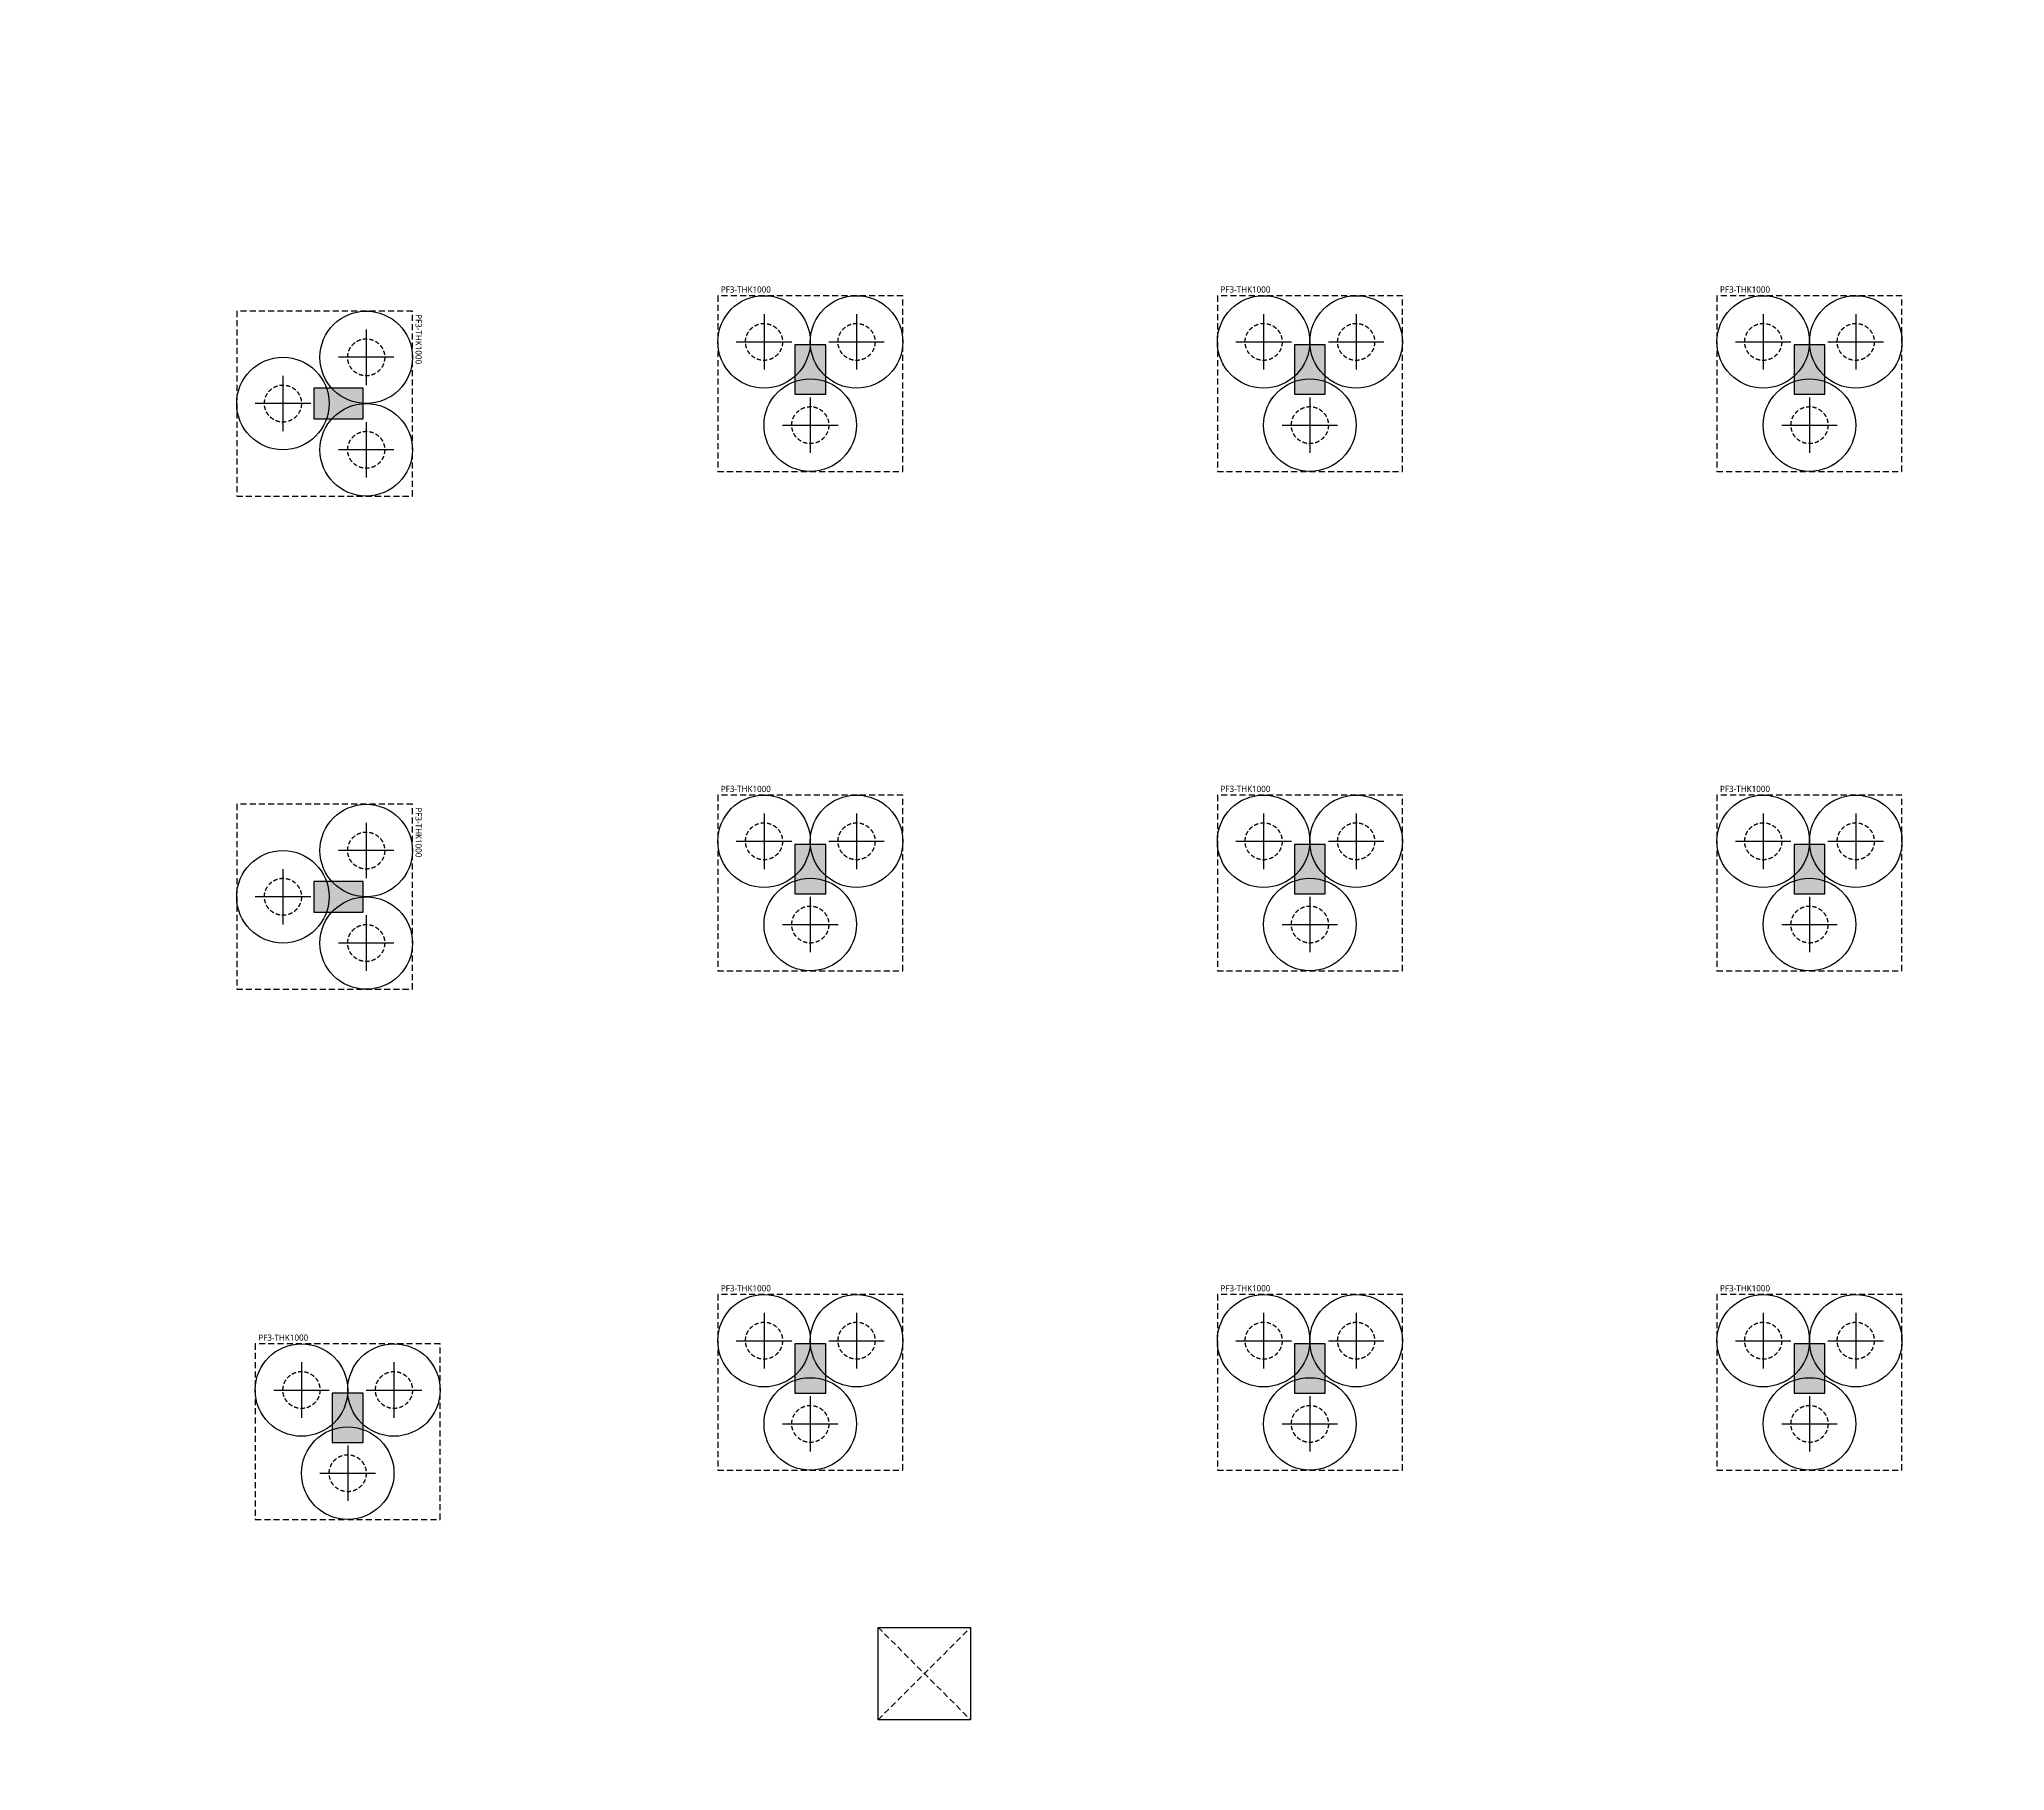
# Model space of a CAD drawing. Header units: millimetres. Extents: x 262481 to 2519995, y -394348 to 364571.
# Drawn here: x 2091445 to 2123310, y 107057 to 135141 of the extents above; entities that cross this region are included whole.
import ezdxf
from ezdxf.enums import TextEntityAlignment as Align

# ---------------------------------------------------------------- set-up
doc = ezdxf.new("R2010")
doc.units = ezdxf.units.MM
doc.header["$LTSCALE"] = 65
doc.linetypes.add('XS-기초$0$CONTINOUS', pattern=[0])
doc.linetypes.add('XS-기초$0$HID', pattern=[2.3, 1.5, -0.8])
for name, color, linetype in [('XS-기초$0$252', 252, 'Continuous'), ('XS-기초$0$MAT', 3, 'XS-기초$0$HID'), ('XS-기초$0$PILE-P', 3, 'XS-기초$0$HID'), ('XS-기초$0$WALL', 11, 'Continuous'), ('XS-기초$0$집수정-우수', 6, 'Continuous')]:
    doc.layers.add(name, color=color, linetype=linetype)
doc.layers.add('XS-기초$0$DEFPOINT', color=144, linetype='Continuous', plot=False)
doc.styles.add('XS-기초$0$맑은고딕', font='malgun.ttf')

# ---------------------------------------------------------------- blocks, each defined once
blk = doc.blocks.new('XS-기초$0$A$C762E058C')
at = {"layer": 'XS-기초$0$252'}
h = blk.add_hatch(color=256, dxfattribs=at)
h.dxf.hatch_style = 1
h.paths.add_polyline_path([(93400, -71500), (92600, -71500), (92600, -72000), (93400, -72000)])
h.paths.add_polyline_path([(85300, -71500), (84500, -71500), (84500, -72000), (85300, -72000)])
h.paths.add_polyline_path([(93400, -63400), (92600, -63400), (92600, -63900), (93400, -63900)])
h.paths.add_polyline_path([(85300, -63400), (84500, -63400), (84500, -63900), (85300, -63900)])
h.paths.add_polyline_path([(93400, -55300), (92600, -55300), (92600, -55800), (93400, -55800)])
h.paths.add_polyline_path([(85300, -55300), (84500, -55300), (84500, -55800), (85300, -55800)])
h.paths.add_polyline_path([(93400, -47200), (92600, -47200), (92600, -47700), (93400, -47700)])
h.paths.add_polyline_path([(85300, -47200), (84500, -47200), (84500, -47700), (85300, -47700)])
h.paths.add_polyline_path([(93400, -39100), (92600, -39100), (92600, -39600), (93400, -39600)])
h.paths.add_polyline_path([(85300, -39100), (84500, -39100), (84500, -39600), (85300, -39600)])
h.paths.add_polyline_path([(73650, -71500), (72850, -71500), (72850, -72000), (73650, -72000)])
h.paths.add_polyline_path([(77850, -71500), (77050, -71500), (77050, -72000), (77850, -72000)])
h.paths.add_polyline_path([(68450, -71500), (67650, -71500), (67650, -72000), (68450, -72000)])
h.paths.add_polyline_path([(73650, -63400), (72850, -63400), (72850, -63900), (73650, -63900)])
h.paths.add_polyline_path([(77850, -63400), (77050, -63400), (77050, -63900), (77850, -63900)])
h.paths.add_polyline_path([(68450, -63400), (67650, -63400), (67650, -63900), (68450, -63900)])
h.paths.add_polyline_path([(73650, -55300), (72850, -55300), (72850, -55800), (73650, -55800)])
h.paths.add_polyline_path([(77850, -55300), (77050, -55300), (77050, -55800), (77850, -55800)])
h.paths.add_polyline_path([(68450, -55300), (67650, -55300), (67650, -55800), (68450, -55800)])
h.paths.add_polyline_path([(73650, -47200), (72850, -47200), (72850, -47700), (73650, -47700)])
h.paths.add_polyline_path([(77850, -47200), (77050, -47200), (77050, -47700), (77850, -47700)])
h.paths.add_polyline_path([(68450, -47200), (67650, -47200), (67650, -47700), (68450, -47700)])
h.paths.add_polyline_path([(73650, -39100), (72850, -39100), (72850, -39600), (73650, -39600)])
h.paths.add_polyline_path([(77850, -39100), (77050, -39100), (77050, -39600), (77850, -39600)])
h.paths.add_polyline_path([(68450, -39100), (67650, -39100), (67650, -39600), (68450, -39600)])
h.paths.add_polyline_path([(73650, -22900), (72850, -22900), (72850, -23400), (73650, -23400)])
h.paths.add_polyline_path([(73650, -31000), (72850, -31000), (72850, -31500), (73650, -31500)])
h.paths.add_polyline_path([(101500, -63400), (100700, -63400), (100700, -63900), (101500, -63900)])
h.paths.add_polyline_path([(101500, -41540), (100700, -41540), (100700, -42040), (101500, -42040)])
h.paths.add_polyline_path([(101500, -35500), (100700, -35500), (100700, -36000), (101500, -36000)])
h.paths.add_polyline_path([(101500, -29350), (100700, -29350), (100700, -29850), (101500, -29850)])
h.paths.add_polyline_path([(101500, -22900), (100700, -22900), (100700, -23400), (101500, -23400)])
h.paths.add_polyline_path([(68450, -22900), (67650, -22900), (67650, -23400), (68450, -23400)])
h.paths.add_polyline_path([(77850, -22900), (77050, -22900), (77050, -23400), (77850, -23400)])
h.paths.add_polyline_path([(85300, -22900), (84500, -22900), (84500, -23400), (85300, -23400)])
h.paths.add_polyline_path([(93400, -31000), (92600, -31000), (92600, -31500), (93400, -31500)])
h.paths.add_polyline_path([(77850, -31000), (77050, -31000), (77050, -31500), (77850, -31500)])
h.paths.add_polyline_path([(85300, -31000), (84500, -31000), (84500, -31500), (85300, -31500)])
h.paths.add_polyline_path([(93400, -22900), (92600, -22900), (92600, -23400), (93400, -23400)])
h.paths.add_polyline_path([(68450, -31000), (67650, -31000), (67650, -31500), (68450, -31500)])
h.paths.add_polyline_path([(101500, -47580), (100700, -47580), (100700, -48080), (101500, -48080)])
h.paths.add_polyline_path([(101500, -55300), (100700, -55300), (100700, -55800), (101500, -55800)])
h.paths.add_polyline_path([(101700, -72000), (101700, -71200), (101200, -71200), (101200, -72000)])
h.paths.add_polyline_path([(125700, -72000), (125700, -71200), (125200, -71200), (125200, -72000)])
h.paths.add_polyline_path([(117700, -72000), (117700, -71200), (117200, -71200), (117200, -72000)])
h.paths.add_polyline_path([(109700, -72000), (109700, -71200), (109200, -71200), (109200, -72000)])
h.paths.add_polyline_path([(136755, -71500), (135955, -71500), (135955, -72000), (136755, -72000)])
h.paths.add_polyline_path([(144555, -71500), (143755, -71500), (143755, -72000), (144555, -72000)])
h.paths.add_polyline_path([(133700, -72000), (133700, -71200), (133200, -71200), (133200, -72000)])
h = blk.add_hatch(color=256, dxfattribs=at)
h.dxf.hatch_style = 1
h.paths.add_polyline_path([(117550, -126950), (117550, -126150), (117050, -126150), (117050, -126950)])
h.paths.add_polyline_path([(111050, -126950), (111050, -126150), (110550, -126150), (110550, -126950)])
h.paths.add_polyline_path([(105650, -126950), (105650, -126150), (105150, -126150), (105150, -126950)])
h.paths.add_polyline_path([(101350, -126950), (101350, -126150), (100850, -126150), (100850, -126950)])
h.paths.add_polyline_path([(93250, -126950), (93250, -126150), (92750, -126150), (92750, -126950)])
h.paths.add_polyline_path([(85750, -126950), (85750, -126150), (85250, -126150), (85250, -126950)])
h.paths.add_polyline_path([(117550, -124300), (117550, -123500), (117050, -123500), (117050, -124300)])
h.paths.add_polyline_path([(105650, -124300), (105650, -123500), (105150, -123500), (105150, -124300)])
h.paths.add_polyline_path([(125700, -124300), (125700, -123500), (125200, -123500), (125200, -124300)])
h.paths.add_polyline_path([(111050, -124300), (111050, -123500), (110550, -123500), (110550, -124300)])
h.paths.add_polyline_path([(101350, -124300), (101350, -123500), (100850, -123500), (100850, -124300)])
h.paths.add_polyline_path([(85750, -124300), (85750, -123500), (85250, -123500), (85250, -124300)])
h.paths.add_polyline_path([(93250, -124300), (93250, -123500), (92750, -123500), (92750, -124300)])
h.paths.add_polyline_path([(77200, -124150), (78000, -124150), (78000, -123650), (77200, -123650)])
h.paths.add_polyline_path([(88550, -114000), (87750, -114000), (87750, -114500), (88550, -114500)])
h.paths.add_polyline_path([(88550, -117000), (87750, -117000), (87750, -117500), (88550, -117500)])
h.paths.add_polyline_path([(88550, -111000), (87750, -111000), (87750, -111500), (88550, -111500)])
h.paths.add_polyline_path([(101650, -117000), (100850, -117000), (100850, -117500), (101650, -117500)])
h.paths.add_polyline_path([(101650, -111000), (100850, -111000), (100850, -111500), (101650, -111500)])
h.paths.add_polyline_path([(93400, -117000), (92600, -117000), (92600, -117500), (93400, -117500)])
h.paths.add_polyline_path([(93400, -111000), (92600, -111000), (92600, -111500), (93400, -111500)])
h.paths.add_polyline_path([(86050, -117000), (85250, -117000), (85250, -117500), (86050, -117500)])
h.paths.add_polyline_path([(85850, -111000), (85050, -111000), (85050, -111500), (85850, -111500)])
h.paths.add_polyline_path([(78000, -117000), (77200, -117000), (77200, -117500), (78000, -117500)])
h.paths.add_polyline_path([(78000, -111000), (77200, -111000), (77200, -111500), (78000, -111500)])
h.paths.add_polyline_path([(105800, -117000), (105000, -117000), (105000, -117500), (105800, -117500)])
h.paths.add_polyline_path([(105800, -111000), (105000, -111000), (105000, -111500), (105800, -111500)])
h.paths.add_polyline_path([(111050, -111000), (110250, -111000), (110250, -111500), (111050, -111500)])
h.paths.add_polyline_path([(111050, -117000), (110250, -117000), (110250, -117500), (111050, -117500)])
h.paths.add_polyline_path([(117850, -117000), (117050, -117000), (117050, -117500), (117850, -117500)])
h.paths.add_polyline_path([(117850, -111000), (117050, -111000), (117050, -111500), (117850, -111500)])
h.paths.add_polyline_path([(125850, -117000), (125050, -117000), (125050, -117500), (125850, -117500)])
h.paths.add_polyline_path([(125850, -111000), (125050, -111000), (125050, -111500), (125850, -111500)])
h.paths.add_polyline_path([(110400, -103800), (110400, -103300), (109600, -103300), (109600, -103800)])
h.paths.add_polyline_path([(118500, -103300), (117700, -103300), (117700, -103800), (118500, -103800)])
h.paths.add_polyline_path([(111050, -107400), (110250, -107400), (110250, -107900), (111050, -107900)])
h.paths.add_polyline_path([(117850, -107400), (117050, -107400), (117050, -107900), (117850, -107900)])
h.paths.add_polyline_path([(126600, -103300), (125800, -103300), (125800, -103800), (126600, -103800)])
h.paths.add_polyline_path([(86100, -103300), (85300, -103300), (85300, -103800), (86100, -103800)])
h.paths.add_polyline_path([(86100, -95200), (85300, -95200), (85300, -95700), (86100, -95700)])
h.paths.add_polyline_path([(86100, -87100), (85300, -87100), (85300, -87600), (86100, -87600)])
h.paths.add_polyline_path([(94200, -103300), (93400, -103300), (93400, -103800), (94200, -103800)])
h.paths.add_polyline_path([(94200, -95200), (93400, -95200), (93400, -95700), (94200, -95700)])
h.paths.add_polyline_path([(94200, -87100), (93400, -87100), (93400, -87600), (94200, -87600)])
h.paths.add_polyline_path([(102300, -103300), (101500, -103300), (101500, -103800), (102300, -103800)])
h.paths.add_polyline_path([(102300, -95200), (101500, -95200), (101500, -95700), (102300, -95700)])
h.paths.add_polyline_path([(102300, -87100), (101500, -87100), (101500, -87600), (102300, -87600)])
h.paths.add_polyline_path([(110400, -95200), (109600, -95200), (109600, -95700), (110400, -95700)])
h.paths.add_polyline_path([(110400, -87100), (109600, -87100), (109600, -87600), (110400, -87600)])
h.paths.add_polyline_path([(78000, -103300), (77200, -103300), (77200, -103800), (78000, -103800)])
h.paths.add_polyline_path([(78000, -95200), (77200, -95200), (77200, -95700), (78000, -95700)])
h.paths.add_polyline_path([(78000, -87100), (77200, -87100), (77200, -87600), (78000, -87600)])
h.paths.add_polyline_path([(118500, -95200), (117700, -95200), (117700, -95700), (118500, -95700)])
h.paths.add_polyline_path([(118500, -87100), (117700, -87100), (117700, -87600), (118500, -87600)])
h.paths.add_polyline_path([(126600, -95200), (125800, -95200), (125800, -95700), (126600, -95700)])
h.paths.add_polyline_path([(126600, -87100), (125800, -87100), (125800, -87600), (126600, -87600)])
h.paths.add_polyline_path([(134050, -103300), (133250, -103300), (133250, -103800), (134050, -103800)])
h.paths.add_polyline_path([(86100, -79000), (85300, -79000), (85300, -79500), (86100, -79500)])
h.paths.add_polyline_path([(94200, -79000), (93400, -79000), (93400, -79500), (94200, -79500)])
h.paths.add_polyline_path([(102300, -79000), (101500, -79000), (101500, -79500), (102300, -79500)])
h.paths.add_polyline_path([(110400, -79000), (109600, -79000), (109600, -79500), (110400, -79500)])
h.paths.add_polyline_path([(118500, -79000), (117700, -79000), (117700, -79500), (118500, -79500)])
h.paths.add_polyline_path([(134050, -79000), (133250, -79000), (133250, -79500), (134050, -79500)])
h.paths.add_polyline_path([(126600, -79000), (125800, -79000), (125800, -79500), (126600, -79500)])
h.paths.add_polyline_path([(73650, -79000), (72850, -79000), (72850, -79500), (73650, -79500)])
h.paths.add_polyline_path([(136755, -79000), (135955, -79000), (135955, -79500), (136755, -79500)])
h.paths.add_polyline_path([(68100, -79000), (67300, -79000), (67300, -79500), (68100, -79500)])
h.paths.add_polyline_path([(78000, -79000), (77200, -79000), (77200, -79500), (78000, -79500)])
blk = doc.blocks.new('XS-기초$0$PILE-P')
at = {"layer": 'XS-기초$0$DEFPOINT'}
blk.add_circle((0, 0), 750, dxfattribs=at)
at = {"layer": 'XS-기초$0$PILE-P', "color": 4, "linetype": 'XS-기초$0$CONTINOUS'}
for p, q in [((0, -450), (0, 450)), ((-450, 0), (450, 0))]:
    blk.add_line(p, q, dxfattribs=at)
at = {"layer": 'XS-기초$0$PILE-P', "linetype": 'XS-기초$0$HID', "ltscale": 0.7}
blk.add_circle((0, 0), 300, dxfattribs=at)
blk = doc.blocks.new('XS-기초$0$PF3')
at = {"layer": 'XS-기초$0$MAT', "linetype": 'XS-기초$0$HID'}
blk.add_lwpolyline([(-1500, -1650), (1500, -1650), (1500, 1200), (-1500, 1200)], close=True, dxfattribs=at)
at = {"layer": 'XS-기초$0$PILE-P', "rotation": 270}
for p in [(-750, 450), (750, 450), (0, -900)]:
    blk.add_blockref('XS-기초$0$PILE-P', p, dxfattribs=at)
at = {"layer": 'XS-기초$0$DEFPOINT', "color": 1, "style": 'XS-기초$0$맑은고딕'}
blk.add_text('PF3-THK1000', height=100, dxfattribs=at).set_placement((-1450, 1300), align=Align.MIDDLE_LEFT)

msp = doc.modelspace()

# ---------------------------------------------------------------- linework, layer by layer
at = {"layer": 'XS-기초$0$WALL'}
for p, q in [((2104195.4, 130182.3), (2103695.4, 130182.3)), ((2103695.4, 130182.3), (2103695.4, 129382.3)), ((2104195.4, 129382.3), (2104195.4, 130182.3)), ((2112295.4, 130182.3), (2111795.4, 130182.3)), ((2111795.4, 130182.3), (2111795.4, 129382.3)), ((2112295.4, 129382.3), (2112295.4, 130182.3)), ((2120395.4, 130182.3), (2119895.4, 130182.3)), ((2119895.4, 130182.3), (2119895.4, 129382.3)), ((2120395.4, 129382.3), (2120395.4, 130182.3)), ((2095895.4, 129482.3), (2095895.4, 128982.3)), ((2096695.4, 129482.3), (2095895.4, 129482.3)), ((2096695.4, 128982.3), (2096695.4, 129482.3)), ((2103695.4, 129382.3), (2104195.4, 129382.3)), ((2111795.4, 129382.3), (2112295.4, 129382.3)), ((2119895.4, 129382.3), (2120395.4, 129382.3)), ((2095895.4, 128982.3), (2096695.4, 128982.3)), ((2104195.4, 122082.3), (2103695.4, 122082.3)), ((2103695.4, 122082.3), (2103695.4, 121282.3)), ((2104195.4, 121282.3), (2104195.4, 122082.3)), ((2112295.4, 122082.3), (2111795.4, 122082.3)), ((2111795.4, 122082.3), (2111795.4, 121282.3)), ((2112295.4, 121282.3), (2112295.4, 122082.3)), ((2120395.4, 122082.3), (2119895.4, 122082.3)), ((2119895.4, 122082.3), (2119895.4, 121282.3)), ((2120395.4, 121282.3), (2120395.4, 122082.3)), ((2095895.4, 121482.3), (2095895.4, 120982.3)), ((2096695.4, 121482.3), (2095895.4, 121482.3)), ((2096695.4, 120982.3), (2096695.4, 121482.3)), ((2103695.4, 121282.3), (2104195.4, 121282.3)), ((2111795.4, 121282.3), (2112295.4, 121282.3)), ((2119895.4, 121282.3), (2120395.4, 121282.3)), ((2095895.4, 120982.3), (2096695.4, 120982.3)), ((2104195.4, 113982.3), (2103695.4, 113982.3)), ((2103695.4, 113982.3), (2103695.4, 113182.3)), ((2104195.4, 113182.3), (2104195.4, 113982.3)), ((2112295.4, 113982.3), (2111795.4, 113982.3)), ((2111795.4, 113982.3), (2111795.4, 113182.3)), ((2112295.4, 113182.3), (2112295.4, 113982.3)), ((2120395.4, 113982.3), (2119895.4, 113982.3)), ((2119895.4, 113982.3), (2119895.4, 113182.3)), ((2120395.4, 113182.3), (2120395.4, 113982.3)), ((2096695.4, 113182.3), (2096195.4, 113182.3)), ((2096195.4, 113182.3), (2096195.4, 112382.3)), ((2096695.4, 112382.3), (2096695.4, 113182.3)), ((2103695.4, 113182.3), (2104195.4, 113182.3)), ((2111795.4, 113182.3), (2112295.4, 113182.3)), ((2119895.4, 113182.3), (2120395.4, 113182.3)), ((2096195.4, 112382.3), (2096695.4, 112382.3))]:
    msp.add_line(p, q, dxfattribs=at)
at = {"layer": 'XS-기초$0$집수정-우수', "linetype": 'XS-기초$0$HID'}
for p, q in [((2105045.4, 107882.3), (2106545.4, 109382.3)), ((2105045.4, 109382.3), (2106545.4, 107882.3))]:
    msp.add_line(p, q, dxfattribs=at)
at = {"layer": 'XS-기초$0$집수정-우수'}
msp.add_lwpolyline([(2105045.4, 109382.3), (2106545.4, 109382.3), (2106545.4, 107882.3), (2105045.4, 107882.3)], close=True, dxfattribs=at)

# ---------------------------------------------------------------- block references
at = {"layer": 'XS-기초$0$252', "rotation": 90}
msp.add_blockref('XS-기초$0$A$C762E058C', (2024695.4, 19782.3), dxfattribs=at)
at = {"layer": 'XS-기초$0$PILE-P'}
for p in [(2103945.4, 129782.3), (2112045.4, 129782.3), (2120145.4, 129782.3), (2103945.4, 121682.3), (2112045.4, 121682.3), (2120145.4, 121682.3), (2103945.4, 113582.3), (2112045.4, 113582.3), (2120145.4, 113582.3), (2096445.4, 112782.3)]:
    msp.add_blockref('XS-기초$0$PF3', p, dxfattribs=at)
at = {"layer": 'XS-기초$0$PILE-P', "rotation": 269.9999999999999}
for p in [(2096295.4, 129232.3), (2096295.4, 121232.3)]:
    msp.add_blockref('XS-기초$0$PF3', p, dxfattribs=at)

doc.saveas('drawing.dxf')
